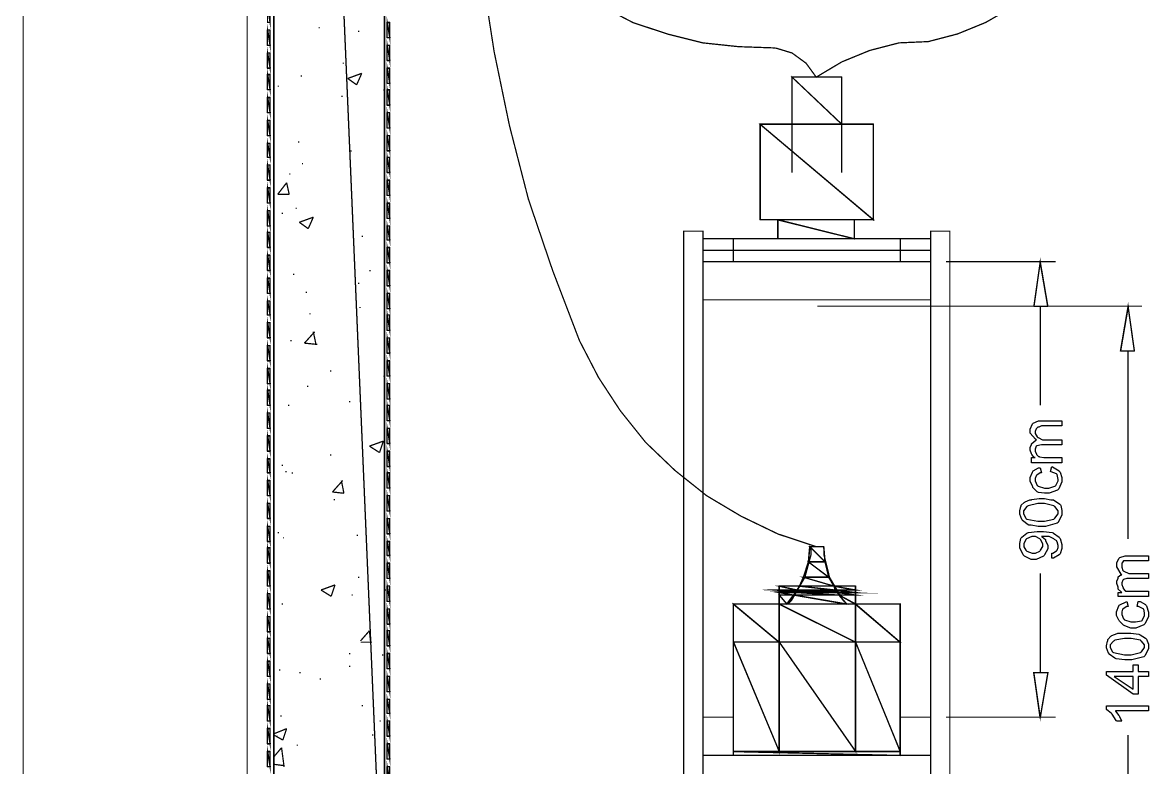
# Model space of a CAD drawing. Extents: x 219 to 1226, y 175 to 465.
# Drawn here: x 600.56 to 638.07, y 364.68 to 389.5 of the extents above; entities that cross this region are included whole.
import ezdxf

# ---------------------------------------------------------------- set-up
doc = ezdxf.new("R2010")
doc.units = 0
doc.header["$MEASUREMENT"] = 0
for name, color, linetype in [('C00-00-00-BLACK', 7, 'Continuous'), ('C00-7E-FF', 150, 'Continuous'), ('C00-FF-00', 3, 'Continuous'), ('C62-64-65', 252, 'Continuous'), ('C93-95-97', 253, 'Continuous'), ('CFF-00-00', 1, 'Continuous'), ('CFF-7E-00', 30, 'Continuous')]:
    doc.layers.add(name, color=color, linetype=linetype)

msp = doc.modelspace()

# ---------------------------------------------------------------- linework, layer by layer
at = {"layer": 'C00-00-00-BLACK', "const_width": 0.0423}
for points in [[(612.623, 357.966), (612.623, 457.199)], [(608.935, 448.637), (608.935, 357.966), (612.623, 357.966)], [(608.978, 398.447), (608.044, 398.447), (608.044, 362.671)], [(610.42, 389.333), (610.462, 389.333)], [(611.734, 389.206), (611.777, 389.206)], [(611.224, 388.148), (611.266, 388.148)], [(609.824, 387.725), (609.867, 387.725)], [(611.394, 387.639), (611.861, 387.809)], [(611.394, 387.639), (611.69, 387.426)], [(611.69, 387.426), (611.861, 387.809)], [(626.197, 384.502), (626.197, 387.682), (627.85, 387.682), (627.85, 384.502)], [(609.062, 387.383), (609.105, 387.383)], [(612.582, 387.256), (612.623, 387.256)], [(611.182, 387.044), (611.224, 387.044)], [(627.85, 386.113), (628.909, 386.113), (628.909, 382.932), (625.136, 382.932), (625.136, 386.113), (626.197, 386.113)], [(609.74, 385.52), (609.781, 385.52)], [(611.478, 385.221), (611.521, 385.221)], [(609.867, 384.798), (609.908, 384.798)], [(609.062, 383.782), (609.358, 384.163)], [(609.444, 383.782), (609.358, 384.163)], [(609.444, 384.459), (609.485, 384.459)], [(609.062, 383.782), (609.444, 383.782)], [(609.189, 383.144), (609.232, 383.144)], [(609.655, 383.314), (609.697, 383.314)], [(609.781, 382.848), (610.247, 383.017)], [(610.078, 382.636), (610.247, 383.017)], [(609.781, 382.848), (610.078, 382.636)], [(625.728, 382.298), (625.728, 382.932)], [(628.273, 382.298), (628.273, 382.932)], [(611.861, 382.382), (611.904, 382.382)], [(622.59, 358.009), (622.59, 382.552), (623.229, 382.552), (623.229, 358.009)], [(623.229, 382.298), (630.819, 382.298)], [(624.244, 382.298), (624.244, 381.536)], [(629.8, 382.298), (629.8, 381.536)], [(631.454, 358.009), (631.454, 382.552), (630.819, 382.552), (630.819, 358.009)], [(623.229, 381.916), (630.819, 381.916)], [(623.229, 381.536), (630.819, 381.536)], [(609.571, 381.11), (609.612, 381.11)], [(612.116, 381.237), (612.157, 381.237)], [(611.734, 380.814), (611.777, 380.814)], [(609.994, 380.516), (610.036, 380.516)], [(611.777, 380.009), (611.82, 380.009)], [(623.229, 380.263), (630.819, 380.263)], [(610.12, 379.797), (610.163, 379.797)], [(609.485, 378.905), (609.528, 378.905)], [(609.951, 378.821), (610.293, 379.202)], [(610.336, 378.779), (610.247, 379.202)], [(609.951, 378.821), (610.377, 378.779)], [(610.8, 377.89), (610.843, 377.89)], [(610.036, 377.379), (610.078, 377.379)], [(612.582, 377.72), (612.623, 377.72)], [(609.401, 376.745), (609.444, 376.745)], [(611.435, 376.872), (611.478, 376.872)], [(612.116, 375.39), (612.582, 375.558)], [(612.454, 375.175), (612.582, 375.558)], [(612.116, 375.39), (612.454, 375.175)], [(609.189, 374.752), (609.232, 374.752)], [(610.8, 375.091), (610.843, 375.091)], [(609.316, 374.54), (609.358, 374.54)], [(609.528, 374.497), (609.571, 374.497)], [(610.885, 373.863), (611.224, 374.243)], [(611.266, 373.82), (611.182, 374.243)], [(610.885, 373.863), (611.266, 373.82)], [(610.928, 373.608), (610.97, 373.608)], [(609.062, 372.506), (609.105, 372.506)], [(609.232, 372.336), (609.274, 372.336)], [(611.69, 372.42), (611.734, 372.42)], [(626.067, 370.131), (626.185, 370.259), (626.625, 371.023), (626.832, 371.787), (626.832, 372.04)], [(626.789, 372.04), (627.255, 372.04)], [(627.255, 372.04), (627.255, 371.787), (627.445, 371.023), (627.892, 370.259), (628.02, 370.131)], [(611.734, 371.022), (611.777, 371.022)], [(610.504, 370.597), (610.97, 370.767)], [(610.843, 370.386), (610.97, 370.767)], [(627.597, 370.726), (628.316, 370.726), (628.316, 365.213), (625.771, 365.213), (625.771, 370.726), (626.45, 370.726)], [(610.504, 370.597), (610.843, 370.386)], [(611.521, 370.429), (611.562, 370.429)], [(612.623, 370.597), (612.666, 370.597)], [(609.189, 370.131), (609.232, 370.131)], [(629.8, 365.086), (629.8, 370.131), (624.244, 370.131), (624.244, 365.086)], [(611.82, 368.902), (612.116, 369.24)], [(612.157, 368.86), (612.116, 369.24)], [(611.82, 368.86), (612.2, 368.86)], [(624.244, 368.86), (625.771, 368.86)], [(628.316, 368.86), (629.8, 368.86)], [(611.435, 368.478), (611.478, 368.478)], [(612.539, 368.436), (612.582, 368.436)], [(611.435, 368.055), (611.478, 368.055)], [(609.105, 367.928), (609.146, 367.928)], [(609.781, 367.844), (609.824, 367.844)], [(610.462, 367.632), (610.504, 367.632)], [(611.861, 366.74), (611.904, 366.74)], [(609.146, 366.401), (609.189, 366.401)], [(612.454, 366.231), (612.496, 366.231)], [(623.229, 366.36), (624.244, 366.36)], [(629.8, 366.36), (630.819, 366.36)], [(608.935, 365.808), (609.358, 365.978)], [(608.935, 365.766), (609.232, 365.598)], [(609.019, 365.725), (609.062, 365.725)], [(609.232, 365.598), (609.358, 365.978)], [(612.2, 365.766), (612.243, 365.766)], [(609.697, 365.428), (609.74, 365.428)], [(608.935, 365.044), (609.189, 365.343)], [(609.274, 364.706), (609.189, 365.343)], [(623.229, 365.086), (630.819, 365.086)], [(608.935, 364.79), (609.274, 364.747)]]:
    msp.add_lwpolyline(points, dxfattribs=at)
at = {"layer": 'C00-7E-FF', "const_width": 0.0423}
for points in [[(600.58, 358.559), (600.58, 399.805)], [(631.327, 381.536), (634.976, 381.536)], [(627.043, 380.052), (637.859, 380.052)], [(634.465, 380.052), (634.465, 376.745)], [(637.391, 378.566), (637.391, 372.294)], [(634.465, 367.844), (634.465, 371.148)], [(631.327, 366.36), (634.976, 366.36)], [(637.391, 359.493), (637.391, 365.766)]]:
    msp.add_lwpolyline(points, dxfattribs=at)
for points in [[(634.253, 380.052), (634.719, 380.052), (634.465, 381.536), (634.253, 380.052)], [(637.137, 378.566), (637.603, 378.566), (637.391, 380.052), (637.137, 378.566)], [(634.253, 367.844), (634.719, 367.844), (634.465, 366.36), (634.253, 367.844)]]:
    msp.add_lwpolyline(points, close=True, dxfattribs=at)
at = {"layer": 'C00-7E-FF'}
for points in [[(634.253, 380.052), (634.719, 380.052), (634.465, 381.536), (634.253, 380.052)], [(637.137, 378.566), (637.603, 378.566), (637.391, 380.052), (637.137, 378.566)], [(634.253, 367.844), (634.719, 367.844), (634.465, 366.36), (634.253, 367.844)]]:
    msp.add_lwpolyline(points, close=True, dxfattribs=at)
at = {"layer": 'C00-FF-00', "const_width": 0.0423}
for points in [[(608.721, 390.013), (608.806, 389.505), (608.721, 389.505), (608.721, 390.013)], [(608.806, 390.013), (608.721, 390.013), (608.806, 389.505), (608.806, 390.013)], [(612.708, 389.502), (612.793, 388.994), (612.708, 388.994), (612.708, 389.502)], [(608.721, 389.248), (608.806, 388.74), (608.721, 388.74), (608.721, 389.248)], [(612.793, 389.502), (612.708, 389.502), (612.793, 388.994), (612.793, 389.502)], [(608.806, 389.248), (608.721, 389.248), (608.806, 388.74), (608.806, 389.248)], [(608.721, 388.487), (608.806, 387.978), (608.721, 387.978), (608.721, 388.487)], [(612.793, 388.74), (612.708, 388.74), (612.793, 388.232), (612.793, 388.74)], [(612.708, 388.74), (612.793, 388.232), (612.708, 388.232), (612.708, 388.74)], [(608.806, 388.487), (608.721, 388.487), (608.806, 387.978), (608.806, 388.487)], [(608.721, 387.766), (608.806, 387.259), (608.721, 387.259), (608.721, 387.766)], [(612.793, 387.978), (612.708, 387.978), (612.793, 387.47), (612.793, 387.978)], [(612.708, 387.978), (612.793, 387.47), (612.708, 387.47), (612.708, 387.978)], [(608.806, 387.766), (608.721, 387.766), (608.806, 387.259), (608.806, 387.766)], [(612.708, 387.256), (612.793, 386.748), (612.708, 386.748), (612.708, 387.256)], [(608.721, 387.001), (608.806, 386.494), (608.721, 386.494), (608.721, 387.001)], [(612.793, 387.256), (612.708, 387.256), (612.793, 386.748), (612.793, 387.256)], [(608.806, 387.001), (608.721, 387.001), (608.806, 386.494), (608.806, 387.001)], [(608.721, 386.239), (608.806, 385.732), (608.721, 385.732), (608.721, 386.239)], [(612.793, 386.494), (612.708, 386.494), (612.793, 385.986), (612.793, 386.494)], [(612.708, 386.494), (612.793, 385.986), (612.708, 385.986), (612.708, 386.494)], [(608.806, 386.239), (608.721, 386.239), (608.806, 385.732), (608.806, 386.239)], [(608.721, 385.476), (608.806, 385.01), (608.721, 385.01), (608.721, 385.476)], [(612.793, 385.732), (612.708, 385.732), (612.793, 385.224), (612.793, 385.732)], [(612.708, 385.732), (612.793, 385.224), (612.708, 385.224), (612.708, 385.732)], [(608.806, 385.476), (608.721, 385.476), (608.806, 385.01), (608.806, 385.476)], [(612.708, 385.01), (612.793, 384.502), (612.708, 384.502), (612.708, 385.01)], [(608.721, 384.755), (608.806, 384.248), (608.721, 384.248), (608.721, 384.755)], [(612.793, 385.01), (612.708, 385.01), (612.793, 384.502), (612.793, 385.01)], [(608.806, 384.755), (608.721, 384.755), (608.806, 384.248), (608.806, 384.755)], [(612.708, 384.248), (612.793, 383.739), (612.708, 383.739), (612.708, 384.248)], [(608.721, 383.993), (608.806, 383.486), (608.721, 383.486), (608.721, 383.993)], [(612.793, 384.248), (612.708, 384.248), (612.793, 383.739), (612.793, 384.248)], [(608.806, 383.993), (608.721, 383.993), (608.806, 383.486), (608.806, 383.993)], [(608.721, 383.228), (608.806, 382.721), (608.721, 382.721), (608.721, 383.228)], [(612.793, 383.483), (612.708, 383.483), (612.793, 382.975), (612.793, 383.483)], [(612.708, 383.483), (612.793, 382.975), (612.708, 382.975), (612.708, 383.483)], [(608.806, 383.228), (608.721, 383.228), (608.806, 382.721), (608.806, 383.228)], [(608.721, 382.509), (608.806, 382.002), (608.721, 382.002), (608.721, 382.509)], [(612.793, 382.721), (612.708, 382.721), (612.793, 382.255), (612.793, 382.721)], [(612.708, 382.721), (612.793, 382.255), (612.708, 382.255), (612.708, 382.721)], [(608.806, 382.509), (608.721, 382.509), (608.806, 382.002), (608.806, 382.509)], [(612.708, 382.002), (612.793, 381.493), (612.708, 381.493), (612.708, 382.002)], [(608.721, 381.747), (608.806, 381.24), (608.721, 381.24), (608.721, 381.747)], [(612.793, 382.002), (612.708, 382.002), (612.793, 381.493), (612.793, 382.002)], [(608.806, 381.747), (608.721, 381.747), (608.806, 381.24), (608.806, 381.747)], [(608.721, 380.982), (608.806, 380.475), (608.721, 380.475), (608.721, 380.982)], [(612.793, 381.237), (612.708, 381.237), (612.793, 380.729), (612.793, 381.237)], [(612.708, 381.237), (612.793, 380.729), (612.708, 380.729), (612.708, 381.237)], [(608.806, 380.982), (608.721, 380.982), (608.806, 380.475), (608.806, 380.982)], [(608.721, 380.22), (608.806, 379.756), (608.721, 379.756), (608.721, 380.22)], [(612.793, 380.475), (612.708, 380.475), (612.793, 379.967), (612.793, 380.475)], [(612.708, 380.475), (612.793, 379.967), (612.708, 379.967), (612.708, 380.475)], [(608.806, 380.22), (608.721, 380.22), (608.806, 379.756), (608.806, 380.22)], [(612.708, 379.756), (612.793, 379.247), (612.708, 379.247), (612.708, 379.756)], [(608.721, 379.501), (608.806, 378.994), (608.721, 378.994), (608.721, 379.501)], [(612.793, 379.756), (612.708, 379.756), (612.793, 379.247), (612.793, 379.756)], [(608.806, 379.501), (608.721, 379.501), (608.806, 378.994), (608.806, 379.501)], [(608.721, 378.736), (608.806, 378.229), (608.721, 378.229), (608.721, 378.736)], [(612.793, 378.991), (612.708, 378.991), (612.793, 378.482), (612.793, 378.991)], [(612.708, 378.991), (612.793, 378.482), (612.708, 378.482), (612.708, 378.991)], [(608.806, 378.736), (608.721, 378.736), (608.806, 378.229), (608.806, 378.736)], [(608.721, 377.974), (608.806, 377.467), (608.721, 377.467), (608.721, 377.974)], [(612.793, 378.229), (612.708, 378.229), (612.793, 377.72), (612.793, 378.229)], [(612.708, 378.229), (612.793, 377.72), (612.708, 377.72), (612.708, 378.229)], [(608.806, 377.974), (608.721, 377.974), (608.806, 377.467), (608.806, 377.974)], [(608.721, 377.252), (608.806, 376.745), (608.721, 376.745), (608.721, 377.252)], [(612.793, 377.467), (612.708, 377.467), (612.793, 376.958), (612.793, 377.467)], [(612.708, 377.467), (612.793, 376.958), (612.708, 376.958), (612.708, 377.467)], [(608.806, 377.252), (608.721, 377.252), (608.806, 376.745), (608.806, 377.252)], [(612.708, 376.745), (612.793, 376.236), (612.708, 376.236), (612.708, 376.745)], [(608.721, 376.49), (608.806, 375.983), (608.721, 375.983), (608.721, 376.49)], [(612.793, 376.745), (612.708, 376.745), (612.793, 376.236), (612.793, 376.745)], [(608.806, 376.49), (608.721, 376.49), (608.806, 375.983), (608.806, 376.49)], [(608.721, 375.728), (608.806, 375.221), (608.721, 375.221), (608.721, 375.728)], [(612.793, 375.983), (612.708, 375.983), (612.793, 375.474), (612.793, 375.983)], [(612.708, 375.983), (612.793, 375.474), (612.708, 375.474), (612.708, 375.983)], [(608.806, 375.728), (608.721, 375.728), (608.806, 375.221), (608.806, 375.728)], [(608.721, 374.963), (608.806, 374.497), (608.721, 374.497), (608.721, 374.963)], [(612.793, 375.218), (612.708, 375.218), (612.793, 374.709), (612.793, 375.218)], [(612.708, 375.218), (612.793, 374.709), (612.708, 374.709), (612.708, 375.218)], [(608.806, 374.963), (608.721, 374.963), (608.806, 374.497), (608.806, 374.963)], [(612.708, 374.497), (612.793, 373.99), (612.708, 373.99), (612.708, 374.497)], [(608.721, 374.243), (608.806, 373.736), (608.721, 373.736), (608.721, 374.243)], [(612.793, 374.497), (612.708, 374.497), (612.793, 373.99), (612.793, 374.497)], [(608.806, 374.243), (608.721, 374.243), (608.806, 373.736), (608.806, 374.243)], [(608.721, 373.481), (608.806, 372.974), (608.721, 372.974), (608.721, 373.481)], [(612.793, 373.736), (612.708, 373.736), (612.793, 373.228), (612.793, 373.736)], [(612.708, 373.736), (612.793, 373.228), (612.708, 373.228), (612.708, 373.736)], [(608.806, 373.481), (608.721, 373.481), (608.806, 372.974), (608.806, 373.481)], [(608.721, 372.717), (608.806, 372.21), (608.721, 372.21), (608.721, 372.717)], [(612.793, 372.972), (612.708, 372.972), (612.793, 372.463), (612.793, 372.972)], [(612.708, 372.972), (612.793, 372.463), (612.708, 372.463), (612.708, 372.972)], [(608.806, 372.717), (608.721, 372.717), (608.806, 372.21), (608.806, 372.717)], [(608.721, 371.997), (608.806, 371.489), (608.721, 371.489), (608.721, 371.997)], [(612.793, 372.21), (612.708, 372.21), (612.793, 371.744), (612.793, 372.21)], [(612.708, 372.21), (612.793, 371.744), (612.708, 371.744), (612.708, 372.21)], [(608.806, 371.997), (608.721, 371.997), (608.806, 371.489), (608.806, 371.997)], [(608.721, 371.232), (608.806, 370.726), (608.721, 370.726), (608.721, 371.232)], [(612.793, 371.489), (612.708, 371.489), (612.793, 370.982), (612.793, 371.489)], [(612.708, 371.489), (612.793, 370.982), (612.708, 370.982), (612.708, 371.489)], [(608.806, 371.232), (608.721, 371.232), (608.806, 370.726), (608.806, 371.232)], [(608.721, 370.47), (608.806, 369.963), (608.721, 369.963), (608.721, 370.47)], [(612.793, 370.726), (612.708, 370.726), (612.793, 370.217), (612.793, 370.726)], [(612.708, 370.726), (612.793, 370.217), (612.708, 370.217), (612.708, 370.726)], [(608.806, 370.47), (608.721, 370.47), (608.806, 369.963), (608.806, 370.47)], [(608.721, 369.708), (608.806, 369.201), (608.721, 369.201), (608.721, 369.708)], [(612.793, 369.963), (612.708, 369.963), (612.793, 369.455), (612.793, 369.963)], [(612.708, 369.963), (612.793, 369.455), (612.708, 369.455), (612.708, 369.963)], [(608.806, 369.708), (608.721, 369.708), (608.806, 369.201), (608.806, 369.708)], [(612.708, 369.24), (612.793, 368.733), (612.708, 368.733), (612.708, 369.24)], [(608.721, 368.986), (608.806, 368.478), (608.721, 368.478), (608.721, 368.986)], [(612.793, 369.24), (612.708, 369.24), (612.793, 368.733), (612.793, 369.24)], [(608.806, 368.986), (608.721, 368.986), (608.806, 368.478), (608.806, 368.986)], [(608.721, 368.224), (608.806, 367.717), (608.721, 367.717), (608.721, 368.224)], [(612.793, 368.478), (612.708, 368.478), (612.793, 367.971), (612.793, 368.478)], [(612.708, 368.478), (612.793, 367.971), (612.708, 367.971), (612.708, 368.478)], [(608.806, 368.224), (608.721, 368.224), (608.806, 367.717), (608.806, 368.224)], [(608.721, 367.462), (608.806, 366.955), (608.721, 366.955), (608.721, 367.462)], [(612.793, 367.717), (612.708, 367.717), (612.793, 367.209), (612.793, 367.717)], [(612.708, 367.717), (612.793, 367.209), (612.708, 367.209), (612.708, 367.717)], [(608.806, 367.462), (608.721, 367.462), (608.806, 366.955), (608.806, 367.462)], [(608.721, 366.74), (608.806, 366.231), (608.721, 366.231), (608.721, 366.74)], [(612.793, 366.952), (612.708, 366.952), (612.793, 366.487), (612.793, 366.952)], [(612.708, 366.952), (612.793, 366.487), (612.708, 366.487), (612.708, 366.952)], [(608.806, 366.74), (608.721, 366.74), (608.806, 366.231), (608.806, 366.74)], [(608.721, 365.978), (608.806, 365.469), (608.721, 365.469), (608.721, 365.978)], [(612.793, 366.231), (612.708, 366.231), (612.793, 365.725), (612.793, 366.231)], [(612.708, 366.231), (612.793, 365.725), (612.708, 365.725), (612.708, 366.231)], [(608.806, 365.978), (608.721, 365.978), (608.806, 365.469), (608.806, 365.978)], [(608.721, 365.213), (608.806, 364.706), (608.721, 364.706), (608.721, 365.213)], [(612.793, 365.469), (612.708, 365.469), (612.793, 364.963), (612.793, 365.469)], [(612.708, 365.469), (612.793, 364.963), (612.708, 364.963), (612.708, 365.469)], [(608.806, 365.213), (608.721, 365.213), (608.806, 364.706), (608.806, 365.213)], [(612.793, 364.706), (612.708, 364.706), (612.793, 364.198), (612.793, 364.706)], [(612.708, 364.706), (612.793, 364.198), (612.708, 364.198), (612.708, 364.706)]]:
    msp.add_lwpolyline(points, close=True, dxfattribs=at)
at = {"layer": 'C00-FF-00'}
for points in [[(612.793, 389.502), (612.708, 389.502), (612.793, 388.994), (612.793, 389.502)], [(612.708, 389.502), (612.793, 388.994), (612.708, 388.994), (612.708, 389.502)], [(608.806, 389.248), (608.721, 389.248), (608.806, 388.74), (608.806, 389.248)], [(608.721, 389.248), (608.806, 388.74), (608.721, 388.74), (608.721, 389.248)], [(612.793, 388.74), (612.708, 388.74), (612.793, 388.232), (612.793, 388.74)], [(612.708, 388.74), (612.793, 388.232), (612.708, 388.232), (612.708, 388.74)], [(608.806, 388.487), (608.721, 388.487), (608.806, 387.978), (608.806, 388.487)], [(608.721, 388.487), (608.806, 387.978), (608.721, 387.978), (608.721, 388.487)], [(612.793, 387.978), (612.708, 387.978), (612.793, 387.47), (612.793, 387.978)], [(612.708, 387.978), (612.793, 387.47), (612.708, 387.47), (612.708, 387.978)], [(608.806, 387.766), (608.721, 387.766), (608.806, 387.259), (608.806, 387.766)], [(608.721, 387.766), (608.806, 387.259), (608.721, 387.259), (608.721, 387.766)], [(612.793, 387.256), (612.708, 387.256), (612.793, 386.748), (612.793, 387.256)], [(612.708, 387.256), (612.793, 386.748), (612.708, 386.748), (612.708, 387.256)], [(608.806, 387.001), (608.721, 387.001), (608.806, 386.494), (608.806, 387.001)], [(608.721, 387.001), (608.806, 386.494), (608.721, 386.494), (608.721, 387.001)], [(612.793, 386.494), (612.708, 386.494), (612.793, 385.986), (612.793, 386.494)], [(612.708, 386.494), (612.793, 385.986), (612.708, 385.986), (612.708, 386.494)], [(608.806, 386.239), (608.721, 386.239), (608.806, 385.732), (608.806, 386.239)], [(608.721, 386.239), (608.806, 385.732), (608.721, 385.732), (608.721, 386.239)], [(612.793, 385.732), (612.708, 385.732), (612.793, 385.224), (612.793, 385.732)], [(612.708, 385.732), (612.793, 385.224), (612.708, 385.224), (612.708, 385.732)], [(608.806, 385.476), (608.721, 385.476), (608.806, 385.01), (608.806, 385.476)], [(608.721, 385.476), (608.806, 385.01), (608.721, 385.01), (608.721, 385.476)], [(612.793, 385.01), (612.708, 385.01), (612.793, 384.502), (612.793, 385.01)], [(612.708, 385.01), (612.793, 384.502), (612.708, 384.502), (612.708, 385.01)], [(608.806, 384.755), (608.721, 384.755), (608.806, 384.248), (608.806, 384.755)], [(608.721, 384.755), (608.806, 384.248), (608.721, 384.248), (608.721, 384.755)], [(612.793, 384.248), (612.708, 384.248), (612.793, 383.739), (612.793, 384.248)], [(612.708, 384.248), (612.793, 383.739), (612.708, 383.739), (612.708, 384.248)], [(608.806, 383.993), (608.721, 383.993), (608.806, 383.486), (608.806, 383.993)], [(608.721, 383.993), (608.806, 383.486), (608.721, 383.486), (608.721, 383.993)], [(612.793, 383.483), (612.708, 383.483), (612.793, 382.975), (612.793, 383.483)], [(612.708, 383.483), (612.793, 382.975), (612.708, 382.975), (612.708, 383.483)], [(608.806, 383.228), (608.721, 383.228), (608.806, 382.721), (608.806, 383.228)], [(608.721, 383.228), (608.806, 382.721), (608.721, 382.721), (608.721, 383.228)], [(612.793, 382.721), (612.708, 382.721), (612.793, 382.255), (612.793, 382.721)], [(612.708, 382.721), (612.793, 382.255), (612.708, 382.255), (612.708, 382.721)], [(608.806, 382.509), (608.721, 382.509), (608.806, 382.002), (608.806, 382.509)], [(608.721, 382.509), (608.806, 382.002), (608.721, 382.002), (608.721, 382.509)], [(612.793, 382.002), (612.708, 382.002), (612.793, 381.493), (612.793, 382.002)], [(612.708, 382.002), (612.793, 381.493), (612.708, 381.493), (612.708, 382.002)], [(608.806, 381.747), (608.721, 381.747), (608.806, 381.24), (608.806, 381.747)], [(608.721, 381.747), (608.806, 381.24), (608.721, 381.24), (608.721, 381.747)], [(612.793, 381.237), (612.708, 381.237), (612.793, 380.729), (612.793, 381.237)], [(612.708, 381.237), (612.793, 380.729), (612.708, 380.729), (612.708, 381.237)], [(608.806, 380.982), (608.721, 380.982), (608.806, 380.475), (608.806, 380.982)], [(608.721, 380.982), (608.806, 380.475), (608.721, 380.475), (608.721, 380.982)], [(612.793, 380.475), (612.708, 380.475), (612.793, 379.967), (612.793, 380.475)], [(612.708, 380.475), (612.793, 379.967), (612.708, 379.967), (612.708, 380.475)], [(608.806, 380.22), (608.721, 380.22), (608.806, 379.756), (608.806, 380.22)], [(608.721, 380.22), (608.806, 379.756), (608.721, 379.756), (608.721, 380.22)], [(612.793, 379.756), (612.708, 379.756), (612.793, 379.247), (612.793, 379.756)], [(612.708, 379.756), (612.793, 379.247), (612.708, 379.247), (612.708, 379.756)], [(608.806, 379.501), (608.721, 379.501), (608.806, 378.994), (608.806, 379.501)], [(608.721, 379.501), (608.806, 378.994), (608.721, 378.994), (608.721, 379.501)], [(612.793, 378.991), (612.708, 378.991), (612.793, 378.482), (612.793, 378.991)], [(612.708, 378.991), (612.793, 378.482), (612.708, 378.482), (612.708, 378.991)], [(608.806, 378.736), (608.721, 378.736), (608.806, 378.229), (608.806, 378.736)], [(608.721, 378.736), (608.806, 378.229), (608.721, 378.229), (608.721, 378.736)], [(612.793, 378.229), (612.708, 378.229), (612.793, 377.72), (612.793, 378.229)], [(612.708, 378.229), (612.793, 377.72), (612.708, 377.72), (612.708, 378.229)], [(608.806, 377.974), (608.721, 377.974), (608.806, 377.467), (608.806, 377.974)], [(608.721, 377.974), (608.806, 377.467), (608.721, 377.467), (608.721, 377.974)], [(612.793, 377.467), (612.708, 377.467), (612.793, 376.958), (612.793, 377.467)], [(612.708, 377.467), (612.793, 376.958), (612.708, 376.958), (612.708, 377.467)], [(608.806, 377.252), (608.721, 377.252), (608.806, 376.745), (608.806, 377.252)], [(608.721, 377.252), (608.806, 376.745), (608.721, 376.745), (608.721, 377.252)], [(612.793, 376.745), (612.708, 376.745), (612.793, 376.236), (612.793, 376.745)], [(612.708, 376.745), (612.793, 376.236), (612.708, 376.236), (612.708, 376.745)], [(608.806, 376.49), (608.721, 376.49), (608.806, 375.983), (608.806, 376.49)], [(608.721, 376.49), (608.806, 375.983), (608.721, 375.983), (608.721, 376.49)], [(612.793, 375.983), (612.708, 375.983), (612.793, 375.474), (612.793, 375.983)], [(612.708, 375.983), (612.793, 375.474), (612.708, 375.474), (612.708, 375.983)], [(608.806, 375.728), (608.721, 375.728), (608.806, 375.221), (608.806, 375.728)], [(608.721, 375.728), (608.806, 375.221), (608.721, 375.221), (608.721, 375.728)], [(612.793, 375.218), (612.708, 375.218), (612.793, 374.709), (612.793, 375.218)], [(612.708, 375.218), (612.793, 374.709), (612.708, 374.709), (612.708, 375.218)], [(608.806, 374.963), (608.721, 374.963), (608.806, 374.497), (608.806, 374.963)], [(608.721, 374.963), (608.806, 374.497), (608.721, 374.497), (608.721, 374.963)], [(612.793, 374.497), (612.708, 374.497), (612.793, 373.99), (612.793, 374.497)], [(612.708, 374.497), (612.793, 373.99), (612.708, 373.99), (612.708, 374.497)], [(608.806, 374.243), (608.721, 374.243), (608.806, 373.736), (608.806, 374.243)], [(608.721, 374.243), (608.806, 373.736), (608.721, 373.736), (608.721, 374.243)], [(612.793, 373.736), (612.708, 373.736), (612.793, 373.228), (612.793, 373.736)], [(612.708, 373.736), (612.793, 373.228), (612.708, 373.228), (612.708, 373.736)], [(608.806, 373.481), (608.721, 373.481), (608.806, 372.974), (608.806, 373.481)], [(608.721, 373.481), (608.806, 372.974), (608.721, 372.974), (608.721, 373.481)], [(612.793, 372.972), (612.708, 372.972), (612.793, 372.463), (612.793, 372.972)], [(612.708, 372.972), (612.793, 372.463), (612.708, 372.463), (612.708, 372.972)], [(608.806, 372.717), (608.721, 372.717), (608.806, 372.21), (608.806, 372.717)], [(608.721, 372.717), (608.806, 372.21), (608.721, 372.21), (608.721, 372.717)], [(612.793, 372.21), (612.708, 372.21), (612.793, 371.744), (612.793, 372.21)], [(612.708, 372.21), (612.793, 371.744), (612.708, 371.744), (612.708, 372.21)], [(608.806, 371.997), (608.721, 371.997), (608.806, 371.489), (608.806, 371.997)], [(608.721, 371.997), (608.806, 371.489), (608.721, 371.489), (608.721, 371.997)], [(612.793, 371.489), (612.708, 371.489), (612.793, 370.982), (612.793, 371.489)], [(612.708, 371.489), (612.793, 370.982), (612.708, 370.982), (612.708, 371.489)], [(608.806, 371.232), (608.721, 371.232), (608.806, 370.726), (608.806, 371.232)], [(608.721, 371.232), (608.806, 370.726), (608.721, 370.726), (608.721, 371.232)], [(612.793, 370.726), (612.708, 370.726), (612.793, 370.217), (612.793, 370.726)], [(612.708, 370.726), (612.793, 370.217), (612.708, 370.217), (612.708, 370.726)], [(608.806, 370.47), (608.721, 370.47), (608.806, 369.963), (608.806, 370.47)], [(608.721, 370.47), (608.806, 369.963), (608.721, 369.963), (608.721, 370.47)], [(612.793, 369.963), (612.708, 369.963), (612.793, 369.455), (612.793, 369.963)], [(612.708, 369.963), (612.793, 369.455), (612.708, 369.455), (612.708, 369.963)], [(608.806, 369.708), (608.721, 369.708), (608.806, 369.201), (608.806, 369.708)], [(608.721, 369.708), (608.806, 369.201), (608.721, 369.201), (608.721, 369.708)], [(612.793, 369.24), (612.708, 369.24), (612.793, 368.733), (612.793, 369.24)], [(612.708, 369.24), (612.793, 368.733), (612.708, 368.733), (612.708, 369.24)], [(608.806, 368.986), (608.721, 368.986), (608.806, 368.478), (608.806, 368.986)], [(608.721, 368.986), (608.806, 368.478), (608.721, 368.478), (608.721, 368.986)], [(612.793, 368.478), (612.708, 368.478), (612.793, 367.971), (612.793, 368.478)], [(612.708, 368.478), (612.793, 367.971), (612.708, 367.971), (612.708, 368.478)], [(608.806, 368.224), (608.721, 368.224), (608.806, 367.717), (608.806, 368.224)], [(608.721, 368.224), (608.806, 367.717), (608.721, 367.717), (608.721, 368.224)], [(612.793, 367.717), (612.708, 367.717), (612.793, 367.209), (612.793, 367.717)], [(612.708, 367.717), (612.793, 367.209), (612.708, 367.209), (612.708, 367.717)], [(608.806, 367.462), (608.721, 367.462), (608.806, 366.955), (608.806, 367.462)], [(608.721, 367.462), (608.806, 366.955), (608.721, 366.955), (608.721, 367.462)], [(612.793, 366.952), (612.708, 366.952), (612.793, 366.487), (612.793, 366.952)], [(612.708, 366.952), (612.793, 366.487), (612.708, 366.487), (612.708, 366.952)], [(608.806, 366.74), (608.721, 366.74), (608.806, 366.231), (608.806, 366.74)], [(608.721, 366.74), (608.806, 366.231), (608.721, 366.231), (608.721, 366.74)], [(612.793, 366.231), (612.708, 366.231), (612.793, 365.725), (612.793, 366.231)], [(612.708, 366.231), (612.793, 365.725), (612.708, 365.725), (612.708, 366.231)], [(608.806, 365.978), (608.721, 365.978), (608.806, 365.469), (608.806, 365.978)], [(608.721, 365.978), (608.806, 365.469), (608.721, 365.469), (608.721, 365.978)], [(612.793, 365.469), (612.708, 365.469), (612.793, 364.963), (612.793, 365.469)], [(612.708, 365.469), (612.793, 364.963), (612.708, 364.963), (612.708, 365.469)], [(608.806, 365.213), (608.721, 365.213), (608.806, 364.706), (608.806, 365.213)], [(608.721, 365.213), (608.806, 364.706), (608.721, 364.706), (608.721, 365.213)], [(612.793, 364.706), (612.708, 364.706), (612.793, 364.198), (612.793, 364.706)], [(612.708, 364.706), (612.793, 364.198), (612.708, 364.198), (612.708, 364.706)]]:
    msp.add_lwpolyline(points, close=True, dxfattribs=at)
at = {"layer": 'C62-64-65', "const_width": 0.0423}
for points in [[(627.85, 387.682), (626.197, 387.682), (627.85, 386.113), (627.85, 387.682)], [(626.197, 387.682), (627.85, 386.113), (626.197, 386.113), (626.197, 387.682)], [(628.909, 386.113), (625.136, 386.113), (628.909, 382.932), (628.909, 386.113)], [(625.136, 386.113), (628.909, 382.932), (625.136, 382.932), (625.136, 386.113)], [(628.273, 382.932), (625.728, 382.932), (628.273, 382.298), (628.273, 382.932)], [(625.728, 382.932), (628.273, 382.298), (625.728, 382.298), (625.728, 382.932)], [(626.789, 372.04), (627.298, 371.532), (626.746, 371.532), (626.789, 372.04)], [(627.255, 372.04), (626.789, 372.04), (627.298, 371.532), (627.255, 372.04)], [(626.746, 371.532), (627.425, 371.022), (626.577, 371.022), (626.746, 371.532)], [(627.298, 371.532), (626.746, 371.532), (627.425, 371.022), (627.298, 371.532)], [(626.577, 371.022), (627.597, 370.726), (626.45, 370.726), (626.577, 371.022)], [(627.425, 371.022), (626.577, 371.022), (627.597, 370.726), (627.425, 371.022)], [(626.45, 370.726), (625.771, 370.726), (626.366, 370.597), (626.45, 370.726)], [(625.771, 370.726), (626.366, 370.597), (625.771, 370.597), (625.771, 370.726)], [(627.597, 370.726), (626.45, 370.726), (627.638, 370.597), (627.597, 370.726)], [(626.45, 370.726), (627.638, 370.597), (626.366, 370.597), (626.45, 370.726)], [(628.316, 370.726), (627.597, 370.726), (628.316, 370.597), (628.316, 370.726)], [(627.597, 370.726), (628.316, 370.597), (627.638, 370.597), (627.597, 370.726)], [(627.638, 370.597), (628.316, 370.513), (627.724, 370.513), (627.638, 370.597)], [(627.638, 370.597), (626.366, 370.597), (627.681, 370.556), (627.638, 370.597)], [(627.681, 370.556), (626.366, 370.556), (627.724, 370.513), (627.681, 370.556)], [(626.366, 370.597), (625.771, 370.597), (626.366, 370.556), (626.366, 370.597)], [(626.366, 370.556), (625.771, 370.556), (626.324, 370.513), (626.366, 370.556)], [(626.324, 370.513), (625.771, 370.513), (626.24, 370.429), (626.324, 370.513)], [(627.724, 370.513), (626.324, 370.513), (627.766, 370.429), (627.724, 370.513)], [(626.24, 370.429), (625.771, 370.429), (626.024, 370.131), (626.24, 370.429)], [(625.771, 370.597), (626.366, 370.556), (625.771, 370.556), (625.771, 370.597)], [(625.771, 370.556), (626.324, 370.513), (625.771, 370.513), (625.771, 370.556)], [(625.771, 370.513), (626.24, 370.429), (625.771, 370.429), (625.771, 370.513)], [(625.771, 370.429), (626.024, 370.131), (625.771, 370.131), (625.771, 370.429)], [(626.281, 370.429), (628.02, 370.131), (626.024, 370.131), (626.281, 370.429)], [(627.766, 370.429), (626.281, 370.429), (628.02, 370.131), (627.766, 370.429)], [(626.324, 370.513), (627.766, 370.429), (626.281, 370.429), (626.324, 370.513)], [(626.366, 370.556), (627.724, 370.513), (626.324, 370.513), (626.366, 370.556)], [(626.366, 370.597), (627.681, 370.556), (626.366, 370.556), (626.366, 370.597)], [(628.316, 370.597), (627.638, 370.597), (628.316, 370.513), (628.316, 370.597)], [(628.316, 370.513), (627.724, 370.513), (628.316, 370.429), (628.316, 370.513)], [(627.766, 370.429), (628.316, 370.131), (628.02, 370.131), (627.766, 370.429)], [(628.316, 370.429), (627.766, 370.429), (628.316, 370.131), (628.316, 370.429)], [(627.724, 370.513), (628.316, 370.429), (627.766, 370.429), (627.724, 370.513)], [(625.771, 370.131), (624.244, 370.131), (625.771, 368.86), (625.771, 370.131)], [(624.244, 370.131), (625.771, 368.86), (624.244, 368.86), (624.244, 370.131)], [(628.316, 370.131), (625.771, 370.131), (628.316, 368.86), (628.316, 370.131)], [(625.771, 370.131), (628.316, 368.86), (625.771, 368.86), (625.771, 370.131)], [(629.8, 370.131), (628.316, 370.131), (629.8, 368.86), (629.8, 370.131)], [(628.316, 370.131), (629.8, 368.86), (628.316, 368.86), (628.316, 370.131)], [(625.771, 368.86), (624.244, 368.86), (625.771, 365.213), (625.771, 368.86)], [(624.244, 368.86), (625.771, 365.213), (624.244, 365.213), (624.244, 368.86)], [(628.316, 368.86), (625.771, 368.86), (628.316, 365.213), (628.316, 368.86)], [(625.771, 368.86), (628.316, 365.213), (625.771, 365.213), (625.771, 368.86)], [(629.8, 368.86), (628.316, 368.86), (629.8, 365.213), (629.8, 368.86)], [(628.316, 368.86), (629.8, 365.213), (628.316, 365.213), (628.316, 368.86)], [(629.8, 365.213), (624.244, 365.213), (629.8, 365.086), (629.8, 365.213)], [(624.244, 365.213), (629.8, 365.086), (624.244, 365.086), (624.244, 365.213)]]:
    msp.add_lwpolyline(points, close=True, dxfattribs=at)
at = {"layer": 'C62-64-65'}
for points in [[(627.85, 387.682), (626.197, 387.682), (627.85, 386.113), (627.85, 387.682)], [(626.197, 387.682), (627.85, 386.113), (626.197, 386.113), (626.197, 387.682)], [(628.909, 386.113), (625.136, 386.113), (628.909, 382.932), (628.909, 386.113)], [(625.136, 386.113), (628.909, 382.932), (625.136, 382.932), (625.136, 386.113)], [(628.273, 382.932), (625.728, 382.932), (628.273, 382.298), (628.273, 382.932)], [(625.728, 382.932), (628.273, 382.298), (625.728, 382.298), (625.728, 382.932)], [(626.789, 372.04), (627.298, 371.532), (626.746, 371.532), (626.789, 372.04)], [(627.255, 372.04), (626.789, 372.04), (627.298, 371.532), (627.255, 372.04)], [(626.746, 371.532), (627.425, 371.022), (626.577, 371.022), (626.746, 371.532)], [(627.298, 371.532), (626.746, 371.532), (627.425, 371.022), (627.298, 371.532)], [(626.577, 371.022), (627.597, 370.726), (626.45, 370.726), (626.577, 371.022)], [(627.425, 371.022), (626.577, 371.022), (627.597, 370.726), (627.425, 371.022)], [(626.45, 370.726), (625.771, 370.726), (626.366, 370.597), (626.45, 370.726)], [(625.771, 370.726), (626.366, 370.597), (625.771, 370.597), (625.771, 370.726)], [(626.45, 370.726), (627.638, 370.597), (626.366, 370.597), (626.45, 370.726)], [(627.597, 370.726), (626.45, 370.726), (627.638, 370.597), (627.597, 370.726)], [(628.316, 370.726), (627.597, 370.726), (628.316, 370.597), (628.316, 370.726)], [(627.597, 370.726), (628.316, 370.597), (627.638, 370.597), (627.597, 370.726)], [(626.366, 370.597), (625.771, 370.597), (626.366, 370.556), (626.366, 370.597)], [(625.771, 370.597), (626.366, 370.556), (625.771, 370.556), (625.771, 370.597)], [(626.366, 370.556), (625.771, 370.556), (626.324, 370.513), (626.366, 370.556)], [(625.771, 370.556), (626.324, 370.513), (625.771, 370.513), (625.771, 370.556)], [(626.324, 370.513), (625.771, 370.513), (626.24, 370.429), (626.324, 370.513)], [(625.771, 370.513), (626.24, 370.429), (625.771, 370.429), (625.771, 370.513)], [(626.24, 370.429), (625.771, 370.429), (626.024, 370.131), (626.24, 370.429)], [(625.771, 370.429), (626.024, 370.131), (625.771, 370.131), (625.771, 370.429)], [(626.281, 370.429), (628.02, 370.131), (626.024, 370.131), (626.281, 370.429)], [(626.324, 370.513), (627.766, 370.429), (626.281, 370.429), (626.324, 370.513)], [(627.766, 370.429), (626.281, 370.429), (628.02, 370.131), (627.766, 370.429)], [(626.366, 370.556), (627.724, 370.513), (626.324, 370.513), (626.366, 370.556)], [(627.724, 370.513), (626.324, 370.513), (627.766, 370.429), (627.724, 370.513)], [(627.638, 370.597), (626.366, 370.597), (627.681, 370.556), (627.638, 370.597)], [(626.366, 370.597), (627.681, 370.556), (626.366, 370.556), (626.366, 370.597)], [(627.681, 370.556), (626.366, 370.556), (627.724, 370.513), (627.681, 370.556)], [(628.316, 370.597), (627.638, 370.597), (628.316, 370.513), (628.316, 370.597)], [(627.638, 370.597), (628.316, 370.513), (627.724, 370.513), (627.638, 370.597)], [(628.316, 370.513), (627.724, 370.513), (628.316, 370.429), (628.316, 370.513)], [(627.724, 370.513), (628.316, 370.429), (627.766, 370.429), (627.724, 370.513)], [(628.316, 370.429), (627.766, 370.429), (628.316, 370.131), (628.316, 370.429)], [(627.766, 370.429), (628.316, 370.131), (628.02, 370.131), (627.766, 370.429)], [(625.771, 370.131), (624.244, 370.131), (625.771, 368.86), (625.771, 370.131)], [(624.244, 370.131), (625.771, 368.86), (624.244, 368.86), (624.244, 370.131)], [(628.316, 370.131), (625.771, 370.131), (628.316, 368.86), (628.316, 370.131)], [(625.771, 370.131), (628.316, 368.86), (625.771, 368.86), (625.771, 370.131)], [(629.8, 370.131), (628.316, 370.131), (629.8, 368.86), (629.8, 370.131)], [(628.316, 370.131), (629.8, 368.86), (628.316, 368.86), (628.316, 370.131)], [(625.771, 368.86), (624.244, 368.86), (625.771, 365.213), (625.771, 368.86)], [(624.244, 368.86), (625.771, 365.213), (624.244, 365.213), (624.244, 368.86)], [(628.316, 368.86), (625.771, 368.86), (628.316, 365.213), (628.316, 368.86)], [(625.771, 368.86), (628.316, 365.213), (625.771, 365.213), (625.771, 368.86)], [(629.8, 368.86), (628.316, 368.86), (629.8, 365.213), (629.8, 368.86)], [(628.316, 368.86), (629.8, 365.213), (628.316, 365.213), (628.316, 368.86)], [(629.8, 365.213), (624.244, 365.213), (629.8, 365.086), (629.8, 365.213)], [(624.244, 365.213), (629.8, 365.086), (624.244, 365.086), (624.244, 365.213)]]:
    msp.add_lwpolyline(points, close=True, dxfattribs=at)
at = {"layer": 'C93-95-97', "const_width": 0.0423}
for points in [[(608.935, 444.482), (612.623, 357.966), (608.935, 357.966), (608.935, 444.482)], [(612.623, 444.482), (608.935, 444.482), (612.623, 357.966), (612.623, 444.482)]]:
    msp.add_lwpolyline(points, close=True, dxfattribs=at)
at = {"layer": 'C93-95-97'}
for points in [[(612.623, 444.482), (608.935, 444.482), (612.623, 357.966), (612.623, 444.482)], [(608.935, 444.482), (612.623, 357.966), (608.935, 357.966), (608.935, 444.482)]]:
    msp.add_lwpolyline(points, close=True, dxfattribs=at)
at = {"layer": 'CFF-00-00', "const_width": 0.0423}
for points in [[(615.677, 393.529), (615.889, 390.987), (616.272, 388.528), (616.781, 386.071), (617.414, 383.613), (618.222, 381.237), (619.114, 378.905), (619.749, 377.678), (620.471, 376.575), (621.317, 375.517), (622.294, 374.582), (623.355, 373.736), (624.498, 373.056), (625.728, 372.463), (627.002, 372.04)], [(630.735, 388.867), (631.708, 389.121), (632.642, 389.502), (633.534, 390.013), (634.338, 390.648), (635.018, 391.367), (635.61, 392.217), (636.076, 393.106)], [(618.815, 390.69), (619.833, 390.055), (620.894, 389.502), (622.04, 389.121), (623.229, 388.824), (624.414, 388.698), (625.644, 388.655)], [(630.735, 388.867), (629.757, 388.824), (628.782, 388.571), (627.85, 388.189), (627.002, 387.682), (626.663, 388.148), (626.197, 388.487), (625.644, 388.655)]]:
    msp.add_lwpolyline(points, dxfattribs=at)
at = {"layer": 'CFF-7E-00'}
for points in [[(635.187, 374.836), (634.171, 374.836), (634.171, 375.006), (634.298, 375.006), (634.267, 375.006), (634.181, 375.112), (634.171, 375.132), (634.171, 375.132), (634.126, 375.26), (634.126, 375.302), (634.126, 375.344), (634.171, 375.44), (634.171, 375.471), (634.181, 375.482), (634.319, 375.589), (634.341, 375.598), (634.309, 375.62), (634.126, 375.827), (634.126, 375.894), (634.126, 375.959), (634.203, 376.129), (634.214, 376.149), (634.235, 376.16), (634.408, 376.233), (634.468, 376.233), (635.187, 376.233), (635.187, 376.064), (634.552, 376.064), (634.509, 376.064), (634.414, 376.021), (634.382, 376.021), (634.382, 376.021), (634.341, 375.98), (634.341, 375.98), (634.33, 375.97), (634.298, 375.883), (634.298, 375.853), (634.298, 375.812), (634.36, 375.695), (634.382, 375.683), (634.392, 375.674), (634.544, 375.598), (634.594, 375.598), (635.187, 375.598), (635.187, 375.429), (634.51, 375.429), (634.51, 375.429), (634.351, 375.398), (634.341, 375.387), (634.33, 375.387), (634.298, 375.292), (634.298, 375.259), (634.298, 375.227), (634.33, 375.143), (634.341, 375.132), (634.341, 375.112), (634.403, 375.048), (634.425, 375.048), (634.446, 375.039), (634.589, 375.006), (634.637, 375.006), (635.187, 375.006), (635.187, 374.836)], [(634.807, 374.54), (634.848, 374.709), (634.869, 374.7), (635.092, 374.562), (635.103, 374.54), (635.124, 374.519), (635.187, 374.343), (635.187, 374.284), (635.187, 374.199), (635.081, 373.966), (635.06, 373.945), (635.038, 373.924), (634.768, 373.818), (634.679, 373.818), (634.604, 373.818), (634.403, 373.851), (634.382, 373.86), (634.36, 373.872), (634.224, 374.009), (634.214, 374.03), (634.203, 374.052), (634.126, 374.226), (634.126, 374.284), (634.126, 374.348), (634.203, 374.519), (634.214, 374.54), (634.235, 374.562), (634.408, 374.667), (634.468, 374.667), (634.51, 374.496), (634.468, 374.496), (634.351, 374.421), (634.341, 374.41), (634.33, 374.401), (634.298, 374.314), (634.298, 374.284), (634.298, 374.231), (634.36, 374.082), (634.382, 374.071), (634.392, 374.062), (634.607, 373.987), (634.679, 373.987), (634.753, 373.987), (634.954, 374.062), (634.976, 374.071), (634.986, 374.082), (635.06, 374.234), (635.06, 374.284), (635.06, 374.284), (635.027, 374.443), (635.018, 374.453), (635.006, 374.464), (634.828, 374.529), (634.807, 374.54)], [(634.508, 372.717), (634.4, 372.717), (634.16, 372.759), (634.082, 372.759), (634.06, 372.771), (633.879, 372.908), (633.87, 372.929), (633.848, 372.951), (633.785, 373.125), (633.785, 373.183), (633.785, 373.236), (633.816, 373.374), (633.827, 373.395), (633.827, 373.426), (633.932, 373.512), (633.954, 373.522), (633.963, 373.533), (634.116, 373.606), (634.169, 373.606), (634.189, 373.617), (634.428, 373.648), (634.508, 373.648), (634.603, 373.648), (634.816, 373.606), (634.888, 373.606), (634.909, 373.596), (635.12, 373.46), (635.142, 373.437), (635.151, 373.417), (635.184, 373.242), (635.184, 373.183), (635.184, 373.098), (635.078, 372.865), (635.058, 372.844), (635.026, 372.823), (634.637, 372.717), (634.508, 372.717)], [(634.508, 372.886), (634.612, 372.886), (634.92, 372.962), (634.931, 372.972), (634.951, 372.993), (635.058, 373.136), (635.058, 373.183), (635.058, 373.236), (634.951, 373.374), (634.931, 373.395), (634.92, 373.406), (634.61, 373.479), (634.508, 373.479), (634.39, 373.479), (634.06, 373.406), (634.039, 373.395), (634.017, 373.374), (633.912, 373.231), (633.912, 373.183), (633.912, 373.13), (633.985, 372.993), (633.996, 372.972), (634.017, 372.962), (634.385, 372.886), (634.508, 372.886)], [(634.848, 371.658), (634.848, 371.828), (634.889, 371.828), (635.006, 371.904), (635.018, 371.913), (635.027, 371.924), (635.06, 372.011), (635.06, 372.04), (635.06, 372.083), (635.027, 372.2), (635.018, 372.21), (635.018, 372.232), (634.943, 372.284), (634.933, 372.294), (634.922, 372.305), (634.785, 372.369), (634.764, 372.379), (634.71, 372.379), (634.589, 372.379), (634.549, 372.379), (634.549, 372.379), (634.517, 372.379), (634.508, 372.379), (634.528, 372.369), (634.635, 372.281), (634.635, 372.251), (634.644, 372.23), (634.719, 372.088), (634.719, 372.04), (634.719, 371.967), (634.612, 371.766), (634.592, 371.744), (634.57, 371.723), (634.331, 371.617), (634.253, 371.617), (634.167, 371.617), (633.936, 371.723), (633.915, 371.744), (633.893, 371.766), (633.787, 372.004), (633.787, 372.083), (633.787, 372.146), (633.819, 372.316), (633.83, 372.336), (633.85, 372.359), (634.02, 372.496), (634.042, 372.506), (634.074, 372.517), (634.367, 372.547), (634.465, 372.547), (634.571, 372.547), (634.859, 372.517), (634.891, 372.506), (634.912, 372.496), (635.092, 372.359), (635.103, 372.336), (635.124, 372.316), (635.187, 372.109), (635.187, 372.04), (635.187, 371.977), (635.124, 371.807), (635.103, 371.785), (635.092, 371.764), (634.909, 371.658), (634.848, 371.658)], [(634.253, 372.379), (634.189, 372.379), (634.009, 372.305), (633.999, 372.294), (633.988, 372.284), (633.915, 372.134), (633.915, 372.083), (633.915, 372.041), (633.988, 371.924), (633.999, 371.913), (634.02, 371.892), (634.194, 371.828), (634.253, 371.828), (634.305, 371.828), (634.454, 371.892), (634.465, 371.913), (634.475, 371.924), (634.549, 372.044), (634.549, 372.083), (634.549, 372.137), (634.475, 372.284), (634.465, 372.294), (634.454, 372.305), (634.302, 372.379), (634.253, 372.379)], [(638.071, 370.386), (637.056, 370.386), (637.056, 370.513), (637.182, 370.513), (637.171, 370.524), (637.065, 370.63), (637.056, 370.64), (637.056, 370.694), (637.013, 370.814), (637.013, 370.852), (637.013, 370.895), (637.056, 370.99), (637.056, 371.022), (637.065, 371.033), (637.152, 371.106), (637.182, 371.106), (637.16, 371.128), (637.013, 371.366), (637.013, 371.445), (637.013, 371.498), (637.086, 371.646), (637.097, 371.655), (637.118, 371.678), (637.293, 371.741), (637.352, 371.741), (638.071, 371.741), (638.071, 371.571), (637.436, 371.571), (637.393, 371.571), (637.298, 371.571), (637.267, 371.571), (637.244, 371.571), (637.192, 371.498), (637.182, 371.487), (637.182, 371.487), (637.182, 371.424), (637.182, 371.402), (637.182, 371.361), (637.214, 371.243), (637.225, 371.232), (637.246, 371.223), (637.419, 371.148), (637.479, 371.148), (638.071, 371.148), (638.071, 370.979), (637.393, 370.979), (637.351, 370.979), (637.235, 370.947), (637.225, 370.936), (637.214, 370.927), (637.182, 370.84), (637.182, 370.809), (637.182, 370.778), (637.214, 370.694), (637.225, 370.683), (637.225, 370.651), (637.298, 370.567), (637.309, 370.556), (637.362, 370.556), (637.482, 370.556), (637.521, 370.556), (638.071, 370.556), (638.071, 370.386)], [(637.69, 370.047), (637.732, 370.217), (637.796, 370.217), (637.975, 370.112), (637.986, 370.09), (638.006, 370.069), (638.071, 369.863), (638.071, 369.794), (638.071, 369.71), (637.965, 369.477), (637.944, 369.455), (637.922, 369.434), (637.65, 369.328), (637.56, 369.328), (637.486, 369.328), (637.284, 369.403), (637.264, 369.412), (637.242, 369.423), (637.104, 369.561), (637.094, 369.582), (637.083, 369.593), (637.01, 369.744), (637.01, 369.794), (637.01, 369.868), (637.083, 370.069), (637.094, 370.09), (637.115, 370.101), (637.327, 370.207), (637.349, 370.217), (637.391, 370.047), (637.348, 370.047), (637.232, 369.974), (637.223, 369.963), (637.211, 369.954), (637.18, 369.865), (637.18, 369.835), (637.18, 369.783), (637.242, 369.635), (637.264, 369.624), (637.273, 369.604), (637.488, 369.539), (637.56, 369.539), (637.635, 369.539), (637.837, 369.572), (637.859, 369.582), (637.869, 369.604), (637.944, 369.747), (637.944, 369.794), (637.944, 369.836), (637.912, 369.954), (637.902, 369.963), (637.891, 369.974), (637.739, 370.047), (637.69, 370.047)], [(637.391, 368.267), (637.284, 368.267), (636.999, 368.3), (636.968, 368.31), (636.945, 368.321), (636.766, 368.457), (636.757, 368.478), (636.735, 368.489), (636.671, 368.672), (636.671, 368.733), (636.671, 368.733), (636.703, 368.892), (636.714, 368.902), (636.714, 368.945), (636.819, 369.062), (636.841, 369.072), (636.85, 369.083), (637.031, 369.146), (637.053, 369.156), (637.053, 369.156), (637.305, 369.156), (637.391, 369.156), (637.486, 369.156), (637.753, 369.124), (637.775, 369.113), (637.796, 369.103), (637.975, 368.997), (637.986, 368.986), (638.006, 368.965), (638.071, 368.792), (638.071, 368.733), (638.071, 368.649), (637.965, 368.416), (637.944, 368.394), (637.913, 368.373), (637.52, 368.267), (637.391, 368.267)], [(637.391, 368.436), (637.497, 368.436), (637.807, 368.511), (637.818, 368.521), (637.839, 368.532), (637.944, 368.683), (637.944, 368.733), (637.944, 368.775), (637.839, 368.892), (637.818, 368.902), (637.807, 368.924), (637.494, 368.986), (637.391, 368.986), (637.273, 368.986), (636.947, 368.924), (636.926, 368.902), (636.904, 368.892), (636.798, 368.773), (636.798, 368.733), (636.798, 368.68), (636.872, 368.532), (636.884, 368.521), (636.904, 368.511), (637.268, 368.436), (637.391, 368.436)], [(638.071, 367.717), (637.732, 367.717), (637.732, 367.123), (637.563, 367.123), (636.671, 367.759), (636.671, 367.885), (637.563, 367.885), (637.563, 368.1), (637.732, 368.1), (637.732, 367.885), (638.071, 367.885), (638.071, 367.717)], [(637.563, 367.717), (636.928, 367.717), (637.563, 367.293), (637.563, 367.717)], [(638.071, 366.74), (638.071, 366.57), (636.968, 366.57), (636.977, 366.561), (637.083, 366.412), (637.094, 366.401), (637.104, 366.38), (637.169, 366.243), (637.18, 366.231), (637.01, 366.231), (636.999, 366.254), (636.861, 366.466), (636.841, 366.487), (636.83, 366.497), (636.681, 366.604), (636.671, 366.613), (636.671, 366.74), (638.071, 366.74)]]:
    msp.add_lwpolyline(points, close=True, dxfattribs=at)

doc.saveas('drawing.dxf')
